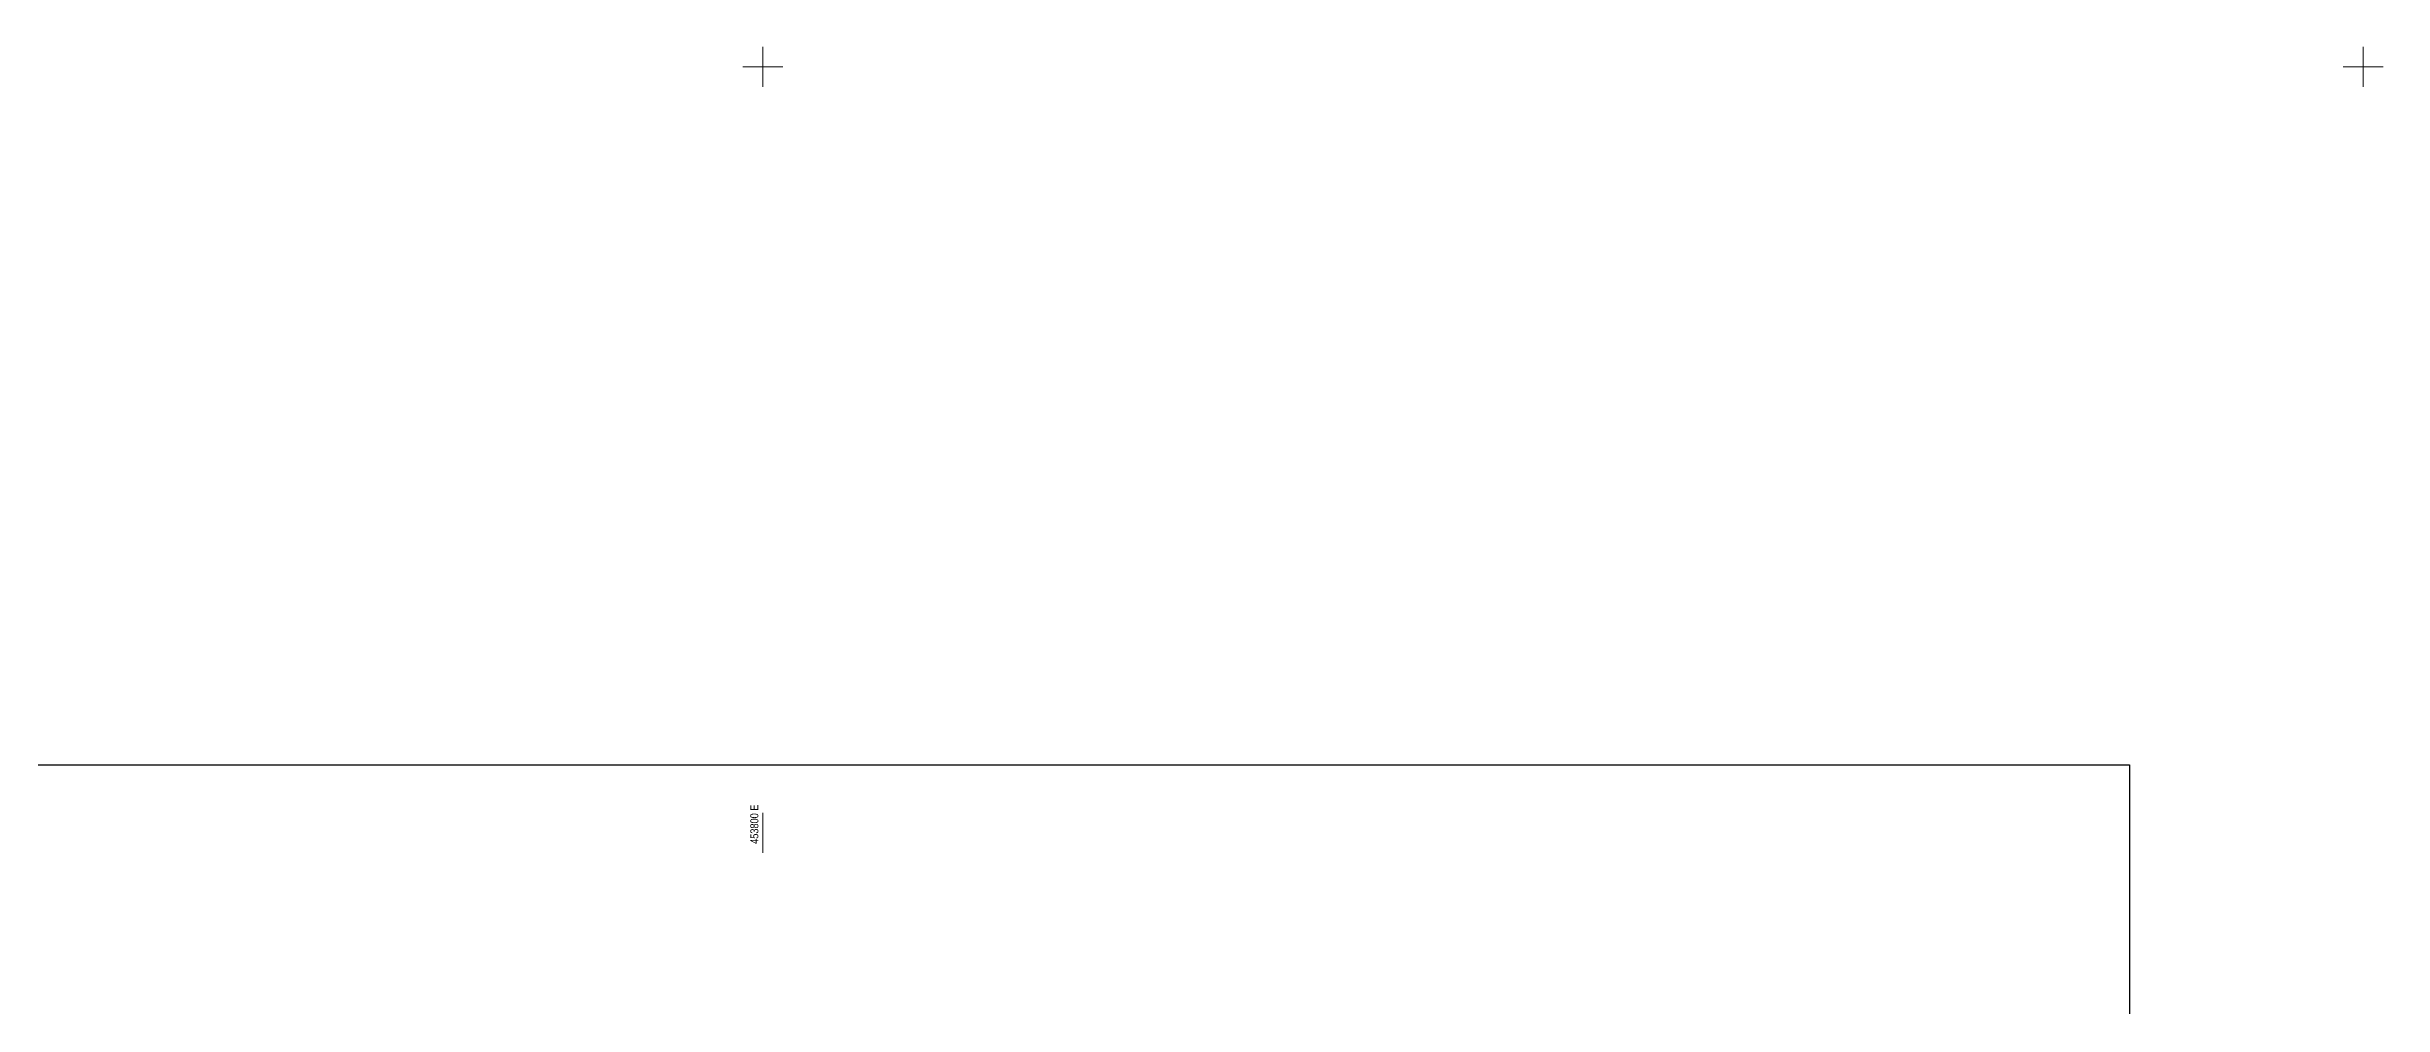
# Model space of a CAD drawing. Extents: x 452260 to 454003, y 451265 to 453203.
# Drawn here: x 453710.5 to 454002.5, y 452282.7 to 452402.5 of the extents above; entities that cross this region are included whole.
import ezdxf

# ---------------------------------------------------------------- set-up
doc = ezdxf.new("R2010")
doc.units = 0
doc.header["$LTSCALE"] = 0.7
doc.header["$MEASUREMENT"] = 0
doc.layers.add('Border', color=7, linetype='Continuous', lineweight=25)
doc.layers.add('FPS_Grid', color=7, linetype='Continuous', lineweight=13)
doc.styles.get("Standard").update_dxf_attribs({"font": 'ARIALN.TTF'})

msp = doc.modelspace()

# ---------------------------------------------------------------- linework, layer by layer
at = {"layer": 'Border'}
msp.add_lwpolyline([(453432.15, 452312.76), (453970.77, 452312.76), (453970.77, 451898.65), (453432.15, 451898.65)], close=True, dxfattribs=at)
at = {"layer": 'FPS_Grid'}
for p, q in [((453800, 452397.5), (453800, 452402.5)), ((454000, 452397.5), (454000, 452402.5)), ((453797.5, 452400), (453802.5, 452400)), ((453997.5, 452400), (454002.5, 452400)), ((453800, 452301.76), (453800, 452306.76))]:
    msp.add_line(p, q, dxfattribs=at)

# ---------------------------------------------------------------- texts
msp.add_text('453800 E', height=1, rotation=90, dxfattribs=at).set_placement((453799.43, 452302.9))

doc.saveas('drawing.dxf')
